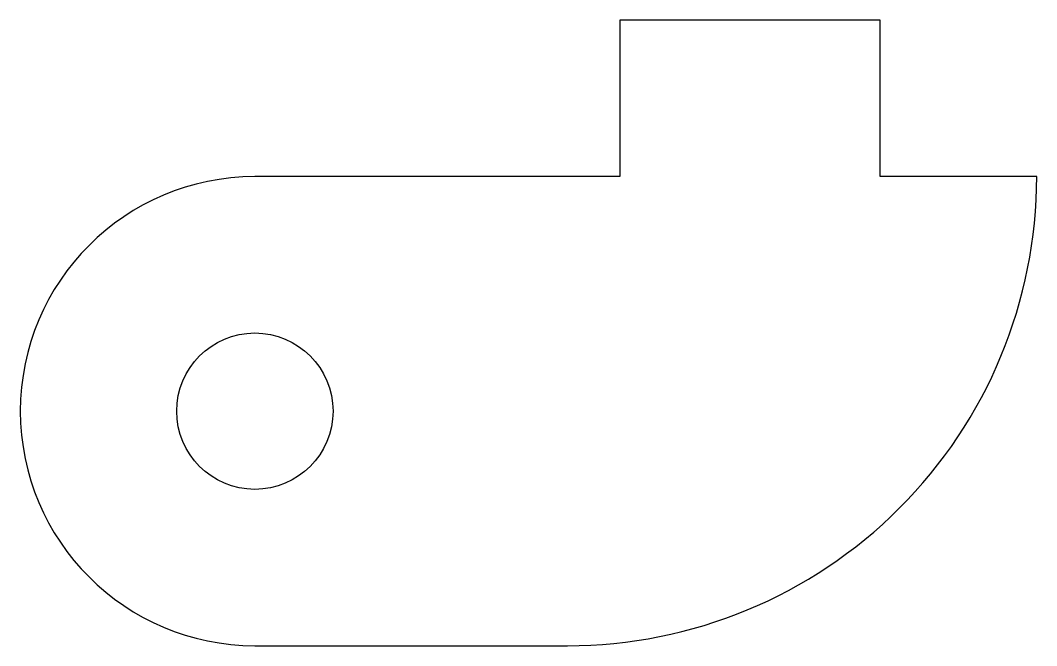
# Model space of a CAD drawing. Header units: millimetres. Extents: x -12 to 7.5, y -4.5 to 7.5.
import ezdxf

# ---------------------------------------------------------------- set-up
doc = ezdxf.new("R2010")
doc.units = ezdxf.units.MM

msp = doc.modelspace()

# ---------------------------------------------------------------- linework, layer by layer
msp.add_lwpolyline([(-1.5, -4.5, 0.414214), (7.5, 4.5), (4.5, 4.5), (4.5, 7.5), (-0.5, 7.5), (-0.5, 4.5), (-7.5, 4.5, 1), (-7.5, -4.5)], format="xyb", close=True)
msp.add_circle((-7.5, 0), 1.5)

doc.saveas('drawing.dxf')
